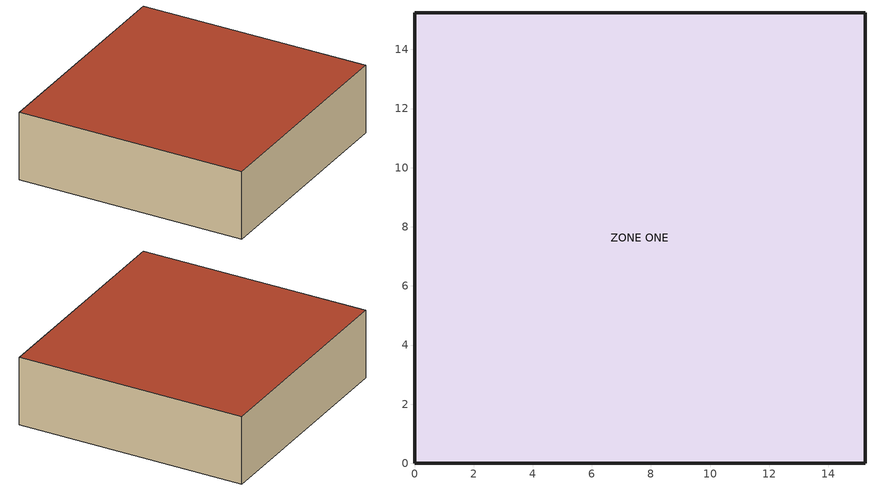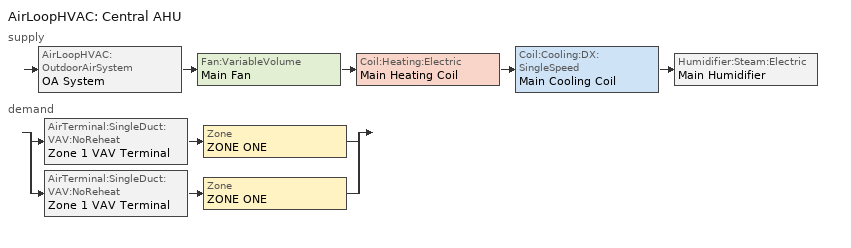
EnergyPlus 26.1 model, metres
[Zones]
ZONE ONE
 floor adiabatic (FLOOR): 15.24,0 0,0 0,15.24 15.24,15.24 z0
 wall outside (R13WALL): 0,0 15.24,0 15.24,15.24 0,15.24 0,0 z0:4.57
 roof outside (ROOF31): 0,15.24 0,0 15.24,0 15.24,15.24 z4.57
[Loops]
AirLoopHVAC 'Central AHU'
 supply: AirLoopHVAC:OutdoorAirSystem 'OA System' > Fan:VariableVolume 'Main Fan' > Coil:Heating:Electric 'Main Heating Coil' > Coil:Cooling:DX:SingleSpeed 'Main Cooling Coil' > Humidifier:Steam:Electric 'Main Humidifier'
 demand: split
  | AirTerminal:SingleDuct:VAV:NoReheat 'Zone 1 VAV Terminal' > Zone 'ZONE ONE'
  | AirTerminal:SingleDuct:VAV:NoReheat 'Zone 1 VAV Terminal' > Zone 'ZONE ONE'
[Building]
Simple One Zone (Wireframe DXF): North Axis {deg}=0; Terrain=Suburbs; Loads Convergence Tolerance Value {W}=0.04; Temperature Convergence Tolerance Value {deltaC}=0.004; Solar Distribution=MinimalShadowing; Maximum Number of Warmup Days=30; Minimum Number of Warmup Days=6
[Site:Location]
Denver Centennial  Golden   N_CO_USA Design_Conditions: 39.74, -105.18, -7, 1829
[SizingPeriod:DesignDay]
Denver Centennial  Golden   N Ann Htg 99% Condns DB: 12, 21, WinterDesignDay, -15.5, 0, , , Wetbulb, -15.5, , , , , 81198, 3, 340, No, No, No, ASHRAEClearSky, , , , , 0
Denver Centennial  Golden   N Ann Clg 1% Condns DB=>MWB: 7, 21, SummerDesignDay, 32, 15.2, , , Wetbulb, 15.5, , , , , 81198, 4.9, 0, No, No, No, ASHRAEClearSky, , , , , 1
[Material:NoMass]
R13LAYER: Rough, 2.290965, 0.9, 0.75, 0.75
R31LAYER: Rough, 5.456, 0.9, 0.75, 0.75
[Material]
C5 - 4 IN HW CONCRETE: MediumRough, 0.101498, 1.729577, 2242.585, 836.8, 0.9, 0.65, 0.65
[Construction]
R13WALL: R13LAYER
FLOOR: C5 - 4 IN HW CONCRETE
ROOF31: R31LAYER
[Zone]
ZONE ONE: 0, 0, 0, 0, 1, 1, autocalculate, autocalculate
[Exterior:Lights]
ExtLights: AlwaysOn, 5250, AstronomicalClock, Grounds Lights
[OtherEquipment]
Test 352a: None, ZONE ONE, AlwaysOn, EquipmentLevel, 352, , , 0, 0, 0
Test 352 minus: None, ZONE ONE, AlwaysOn, EquipmentLevel, -352, , , 0, 0, 0
[ZoneContaminantSourceAndSink:CO2]
Zone 1 CO2 Source: ZONE ONE, 0.00001, AlwaysOn
[EnergyManagementSystem:Actuator]
Temp_Actuator: Python_Temp_Setpoint; Schedule:Constant; Schedule Value
Hum_Actuator: Python_Hum_Setpoint; Schedule:Constant; Schedule Value
Flow_Actuator: Zone 1 VAV Terminal; AirTerminal:SingleDuct:VAV:NoReheat; Mass Flow Rate
[Zone equipment]
ZONE ONE: Zone 1 VAV Terminal
[AirTerminal:SingleDuct:VAV:NoReheat]
Zone 1 VAV Terminal: AlwaysOn, AirLoop Supply Node To Terminal, Zone 1 Supply Inlet Node, 1, Constant, 0
[AirLoopHVAC]
Central AHU: , Central AHU Availability, 1, AirLoop Supply Branches, , AirLoop Return Node, AirLoop Return Node, AirLoop Supply Node, AirLoop Supply Node
[AvailabilityManager:Scheduled]
AHU Avail: AlwaysOn
[AirLoopHVAC:OutdoorAirSystem]
OA System: OA Controller List, OA Equipment List, AirLoop Return Node
[Controller:OutdoorAir]
OA Controller: AirLoop Return Node, OA Node, OA Mixer Outlet, Zone 1 Exhaust Node, 1, 1, NoEconomizer, BypassWhenWithinEconomizerLimits, Yes
[OutdoorAir:Mixer]
OA Mixer: OA Mixer Outlet, OA Node, Zone 1 Exhaust Node, AirLoop Return Node
[Fan:VariableVolume]
Main Fan: AlwaysOn, 0.7, 600, 1, OA Mixer Outlet, Fan Outlet Node, 0.9, 1, 0.0015302, 0.005208, 1.10862, -0.11635, 0, 0
[Coil:Heating:Electric]
Main Heating Coil: AlwaysOn, 1, 100000, Fan Outlet Node, Heat Coil Outlet
[Coil:Cooling:DX:SingleSpeed]
Main Cooling Coil: AlwaysOn, Autosize, Autosize, Autosize, 3, Heat Coil Outlet, Cool Coil Outlet, DummyBiquadratic, DummyQuadratic, DummyBiquadratic, DummyQuadratic, DummyQuadratic
[Humidifier:Steam:Electric]
Main Humidifier: AlwaysOn, Autosize, Autosize, 0, 0, Cool Coil Outlet, AirLoop Supply Node
[SetpointManager:Scheduled]
AHU Temp Setpoint Manager: Temperature, Python_Temp_Setpoint, AirLoop Supply Node
AHU Hum Setpoint Manager: MinimumHumidityRatio, Python_Hum_Setpoint, AirLoop Supply Node
[Schedule:Constant]
AlwaysOn: On/Off, 1
Python_Temp_Setpoint: Temperature Limits, 20
Python_Hum_Setpoint: Fraction, 0.008
[Curve:Biquadratic]
DummyBiquadratic: 1, 0, 0, 0, 0, 0, -100, 100, -100, 100
[Curve:Quadratic]
DummyQuadratic: 1, 0, 0, -100, 100
